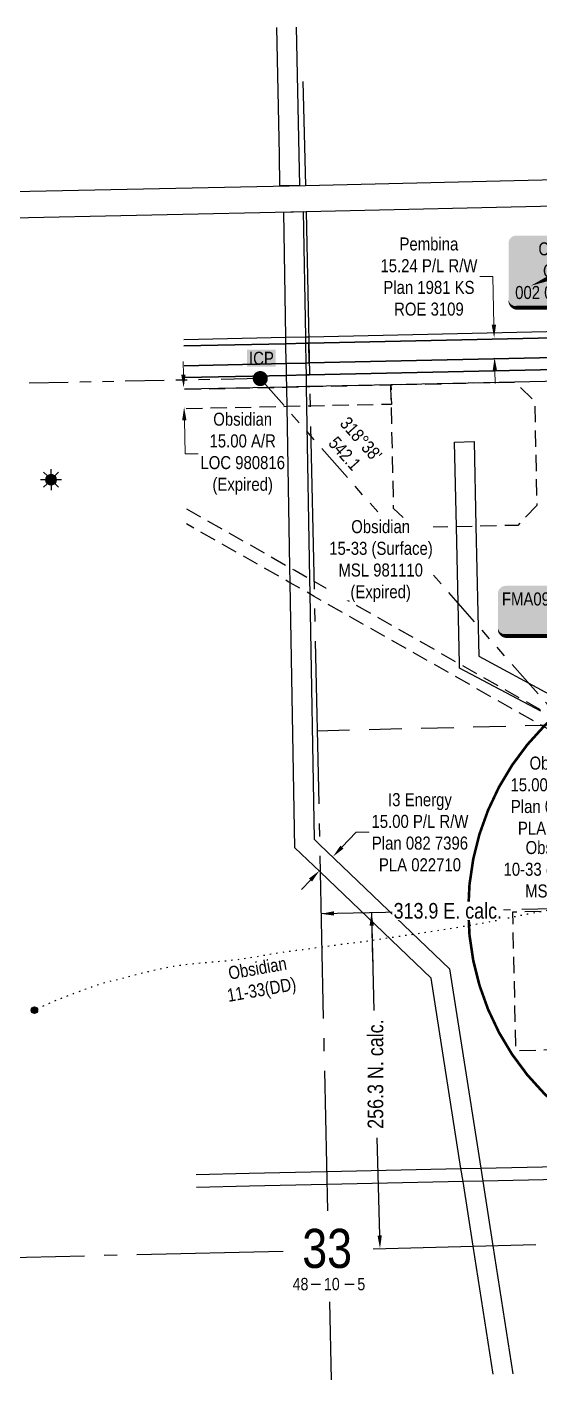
# Model space of a CAD drawing. Extents: x 603314 to 607594, y 5892047 to 5896223.
# Drawn here: x 606458 to 606852, y 5893960 to 5894999 of the extents above; entities that cross this region are included whole.
import ezdxf
from ezdxf.enums import TextEntityAlignment as Align

# ---------------------------------------------------------------- set-up
doc = ezdxf.new("R2010")
doc.units = 0
doc.header["$LTSCALE"] = 5
doc.header["$PDSIZE"] = 5
for name, pattern in [('foc-ACCESSROAD', [3.75, 2.5, -1.25]), ('foc-BUFFER', [16.75, 15, -1.75]), ('foc-COORDS', [16.75, 15, -1.75]), ('foc-DOT', [1, 0.2, -0.8]), ('foc-DRILLPATH', [14.75, 6, -1.75, 1.75, -1.75, 1.75, -1.75]), ('foc-LSD', [8, 5, -3]), ('foc-QUARTERLINE', [33, 25, -3, 2, -3])]:
    doc.linetypes.add(name, pattern=pattern)
doc.layers.get('Defpoints').update_dxf_attribs({"color": 9})
for name, color, linetype in [('10', 1, 'Continuous'), ('9', 3, 'Continuous'), ('ABADATA-DRILL', 8, 'foc-DOT'), ('ABADATA-DRILL-T', 8, 'Continuous'), ('AUX-BUFFER', 7, 'foc-BUFFER'), ('C-AR', 13, 'foc-ACCESSROAD'), ('C-RW', 13, 'Continuous'), ('C-WS', 13, 'foc-ACCESSROAD'), ('CG-NOTES', 7, 'Continuous'), ('DRILL-T', 8, 'Continuous'), ('F-RW', 190, 'Continuous'), ('L-BD', 7, 'Continuous'), ('L-MON', 1, 'Continuous'), ('L-SEC', 7, 'Continuous'), ('L-SECLBL', 7, 'Continuous'), ('L-SECQ', 8, 'foc-QUARTERLINE'), ('L-SECTION-LSD', 7, 'foc-LSD'), ('P-OFFSETS', 7, 'foc-COORDS'), ('P-PDRILLPATH', 12, 'foc-DRILLPATH')]:
    doc.layers.add(name, color=color, linetype=linetype)
for name, color, linetype, lineweight in [('C-AR-T', 13, 'Continuous', 9), ('C-RW-T', 13, 'Continuous', 9), ('F-RW-T', 190, 'Continuous', 9)]:
    doc.layers.add(name, color=color, linetype=linetype, lineweight=lineweight)
doc.styles.add('80', font='ARIALN.TTF', dxfattribs={"height": 10})
doc.styles.add('80CG', font='ARIALN.TTF', dxfattribs={"height": 10})
doc.styles.add('80L', font='ARIALN.TTF', dxfattribs={"height": 10})
doc.styles.add('SIMPLEX', font='ARIALN.TTF')
doc.dimstyles.new('CG2011', dxfattribs={"dimscale": 5, "dimtxt": 9, "dimasz": 2, "dimexe": 0.2, "dimexo": 0.0625, "dimgap": 0.5, "dimtad": 0, "dimtih": 1, "dimtoh": 1, "dimzin": 0, "dimdsep": 46, "dimtxsty": '80CG', "dimcen": 0.1, "dimse1": 1, "dimse2": 1, "dimclrd": 256, "dimclrt": 256, "dimaunit": 1, "dimadec": 4, "dimazin": 0, "dimtfac": 0.06, "dimtofl": 0, "dimtmove": 0, "dimatfit": 1, "dimfxl": 0.2, "dimtolj": 1, "dimtzin": 0, "dimlwd": -1, "dimarcsym": 0})
doc.dimstyles.new('Compass 5 000', dxfattribs={"dimscale": 5, "dimtxt": 9, "dimasz": 2, "dimexe": 0.2, "dimexo": 0.0625, "dimgap": 0.5, "dimtad": 0, "dimtih": 1, "dimtoh": 1, "dimzin": 0, "dimdsep": 46, "dimtxsty": '80CG', "dimcen": 0.1, "dimse1": 1, "dimse2": 1, "dimclrd": 256, "dimclrt": 256, "dimaunit": 1, "dimadec": 4, "dimazin": 0, "dimtfac": 0.06, "dimtofl": 0, "dimtmove": 0, "dimatfit": 1, "dimfxl": 0.2, "dimtolj": 1, "dimtzin": 0, "dimlwd": -1, "dimarcsym": 0})

# ---------------------------------------------------------------- blocks, each defined once
blk = doc.blocks.new('L-SECLBL')
at = {"layer": '9', "color": 7}
for p, q in [((-5.1, -27.8), (-12.3, -27.8)), ((20.7, -27.8), (13.5, -27.8))]:
    blk.add_line(p, q, dxfattribs=at)
at = {"layer": '10', "color": 2, "style": 'SIMPLEX'}
blk.add_attdef('SEC', text='', height=30, dxfattribs=at).set_placement((0, 0), align=Align.MIDDLE)
at = {"layer": '10', "color": 5, "style": '80L'}
blk.add_attdef('TWP', text='', height=9.5, dxfattribs=at).set_placement((-14.4, -27.4), align=Align.MIDDLE_RIGHT)
blk.add_attdef('RGE', text='', height=9.5, dxfattribs=at).set_placement((3.6, -27.4), align=Align.MIDDLE_CENTER)
blk.add_attdef('MER', text='', height=9.5, dxfattribs=at).set_placement((23.2, -27.4), align=Align.MIDDLE_LEFT)
blk = doc.blocks.new('*U94')
h = blk.add_hatch(color=255)
edge = h.paths.add_edge_path()
edge.add_line((-116.5, -20), (116.5, -20))
edge.add_arc((116.5, -14), 6, 270, 360)
edge.add_line((122.5, -14), (122.5, 12.5))
edge.add_arc((116.5, 12.5), 6, 0, 90)
edge.add_line((116.5, 18.5), (-116.5, 18.5))
edge.add_arc((-116.5, 12.5), 6, 90, 180)
edge.add_line((-122.5, 12.5), (-122.5, -14))
edge.add_arc((-116.5, -14), 6, 180, 270)
at = {"color": 44, "flags": 128}
blk.add_lwpolyline([(-116.5, -20, 3, 3, 0), (116.5, -20, 3, 3, 0.414214), (122.5, -14, 3, 3, 0), (122.5, 12.5, 3, 0, 0.414214), (116.5, 18.5, 0, 0, 0), (-116.5, 18.5, 0, 0, 0.414214), (-122.5, 12.5, 0, 0, 0), (-122.5, -14, 0, 3, 0.414214)], format="xyseb", close=True, dxfattribs=at)
at = {"color": 44, "style": '80'}
blk.add_attdef('ENTER_TEXT_001', (-36, -5), '', height=10, dxfattribs=at)
blk = doc.blocks.new('*D98')
at = {"layer": 'C-AR-T', "transparency": 16777216}
for p, q in [((606577.9, 5894732), (606577.7, 5894742)), ((606578.7, 5894697), (606579.2, 5894671.3)), ((606579.2, 5894671.3), (606589.2, 5894671.3))]:
    blk.add_line(p, q, dxfattribs=at)
for points in [[(606579.6, 5894732), (606576.3, 5894731.9), (606578.1, 5894722)], [(606580.3, 5894697), (606577, 5894696.9), (606578.5, 5894707)]]:
    blk.add_solid(points, dxfattribs=at)
at = {"layer": 'Defpoints', "color": 0, "transparency": 16777216}
for p in [(606629.1, 5894723.1), (606578.5, 5894707), (606629.4, 5894708.1)]:
    blk.add_point(p, dxfattribs=at)
at = {"layer": 'C-AR-T', "transparency": 16777216, "insert": (606623.5, 5894671.3), "char_height": 10, "attachment_point": 5, "style": '80CG'}
blk.add_mtext('\\A1;Obsidian\\P15.00 A/R\\PLOC 980816\\P(Expired)', dxfattribs=at)
blk = doc.blocks.new('*D100')
at = {"layer": 'C-RW-T', "transparency": 16777216}
for p, q in [((606915.6, 5894408.6), (606905.6, 5894408.6)), ((606944.8, 5894391.6), (606915.6, 5894408.6)), ((606975, 5894374.1), (606983.7, 5894369))]:
    blk.add_line(p, q, dxfattribs=at)
for points in [[(606945.6, 5894393.1), (606943.9, 5894390.2), (606953.4, 5894386.6)], [(606975.9, 5894375.5), (606974.2, 5894372.6), (606966.4, 5894379.1)]]:
    blk.add_solid(points, dxfattribs=at)
at = {"layer": 'Defpoints', "color": 0, "transparency": 16777216}
for p in [(606953.4, 5894386.6), (606946.9, 5894375.4), (606959.9, 5894367.9)]:
    blk.add_point(p, dxfattribs=at)
at = {"layer": 'C-RW-T', "transparency": 16777216, "insert": (606866.5, 5894408.6), "char_height": 10, "attachment_point": 5, "style": '80CG'}
blk.add_mtext('\\A1;Obsidian\\P15.00 P/L R/W\\PPlan 062 4232\\PPLA 042898', dxfattribs=at)
blk = doc.blocks.new('*D101')
at = {"layer": 'Defpoints', "color": 0, "transparency": 16777216}
for p in [(606692.9, 5894361.9), (606727.4, 5894328.9), (606717, 5894318)]:
    blk.add_point(p, dxfattribs=at)
at = {"layer": 'F-RW-T', "transparency": 16777216}
for p, q in [((606699.8, 5894369.1), (606710.7, 5894380.5)), ((606710.7, 5894380.5), (606720.7, 5894380.5)), ((606675.6, 5894343.8), (606668.7, 5894336.6))]:
    blk.add_line(p, q, dxfattribs=at)
for points in [[(606698.6, 5894370.3), (606701, 5894368), (606692.9, 5894361.9)], [(606674.4, 5894345), (606676.8, 5894342.7), (606682.5, 5894351.1)]]:
    blk.add_solid(points, dxfattribs=at)
at = {"layer": 'F-RW-T', "transparency": 16777216, "insert": (606759.7, 5894380.5), "char_height": 10, "attachment_point": 5, "style": '80CG'}
blk.add_mtext('\\A1;I3 Energy\\P15.00 P/L R/W\\PPlan 082 7396\\PPLA 022710', dxfattribs=at)
blk = doc.blocks.new('*D109')
at = {"layer": 'Defpoints', "color": 0, "transparency": 16777216}
for p in [(606798.3, 5894760), (606816.7, 5894760.4), (606798.7, 5894744.8)]:
    blk.add_point(p, dxfattribs=at)
at = {"layer": 'F-RW-T', "transparency": 16777216}
for p, q in [((606815.7, 5894807.3), (606805.7, 5894807.3)), ((606816.5, 5894770.4), (606815.7, 5894807.3)), ((606817.3, 5894735.2), (606817.5, 5894725.2))]:
    blk.add_line(p, q, dxfattribs=at)
for points in [[(606818.2, 5894770.5), (606814.8, 5894770.4), (606816.7, 5894760.4)], [(606818.9, 5894735.2), (606815.6, 5894735.2), (606817, 5894745.2)]]:
    blk.add_solid(points, dxfattribs=at)
at = {"layer": 'F-RW-T', "transparency": 16777216, "insert": (606766.6, 5894807.3), "char_height": 10, "attachment_point": 5, "style": '80CG'}
blk.add_mtext('\\A1;Pembina\\P15.24 P/L R/W\\PPlan 1981 KS\\PROE 3109', dxfattribs=at)
blk = doc.blocks.new('*U114')
h = blk.add_hatch(color=59)
edge = h.paths.add_edge_path()
edge.add_line((-39, -28.5), (39, -28.5))
edge.add_arc((39, -22.5), 6, 270, 360)
edge.add_line((45, -22.5), (45, 21))
edge.add_arc((39, 21), 6, 0, 90)
edge.add_line((39, 27), (-39, 27))
edge.add_arc((-39, 21), 6, 90, 180)
edge.add_line((-45, 21), (-45, -22.5))
edge.add_arc((-39, -22.5), 6, 180, 270)
at = {"color": 1, "flags": 128}
blk.add_lwpolyline([(-39, -28.5, 3, 3, 0), (39, -28.5, 3, 3, 0.414214), (45, -22.5, 3, 3, 0), (45, 21, 3, 0, 0.414214), (39, 27, 0, 0, 0), (-39, 27, 0, 0, 0.414214), (-45, 21, 0, 0, 0), (-45, -22.5, 0, 3, 0.414214)], format="xyseb", close=True, dxfattribs=at)
blk.add_lwpolyline([(-28.1, -11.7, 0, 7.5, 0), (0, 0, 0, 0, 0)], format="xyseb", dxfattribs=at)
at = {"color": 1, "style": '80'}
blk.add_attdef('ENTER_TEXT_001', (-36, -5), '', height=10, dxfattribs=at)
blk = doc.blocks.new('*D139')
at = {"layer": 'Defpoints', "color": 0, "transparency": 16777216}
for p in [(606722.4, 5894318.7), (606729, 5894060.8), (606729, 5894060.8)]:
    blk.add_point(p, dxfattribs=at)
at = {"layer": 'P-OFFSETS', "transparency": 16777216}
for p, q in [((606722.4, 5894318.7), (606724.4, 5894241)), ((606728.8, 5894070.8), (606726.8, 5894148.5))]:
    blk.add_line(p, q, dxfattribs=at)
blk.add_solid([(606730.4, 5894070.9), (606727.1, 5894070.8), (606729, 5894060.8)], dxfattribs=at)
at = {"layer": 'P-OFFSETS', "transparency": 16777216, "insert": (606725.6, 5894194.8), "char_height": 10, "attachment_point": 5, "rotation": 90, "style": '80CG'}
blk.add_mtext('\\A1;{\\H1.2x;256.3 N. calc.}', dxfattribs=at)
blk = doc.blocks.new('_None')
blk = doc.blocks.new('BH-Existing')
at = {"layer": 'ABADATA-DRILL-T'}
h = blk.add_hatch(color=256, dxfattribs=at)
h.dxf.hatch_style = 1
edge = h.paths.add_edge_path()
edge.add_arc((0, 0), 0.5, 0, 360)
blk.add_circle((0, 0), 0.5, dxfattribs=at)
blk = doc.blocks.new('plbh')
at = {"layer": 'L-MON'}
h = blk.add_hatch(color=255, dxfattribs=at)
h.dxf.hatch_style = 1
edge = h.paths.add_edge_path()
edge.add_arc((0, 0), 1.16, 0, 360)
h = blk.add_hatch(color=256, dxfattribs=at)
h.dxf.hatch_style = 1
h.paths.add_polyline_path([(-0.96, 0, 1), (0.96, 0, 1)])
h.paths.add_polyline_path([(0.91, 0, -1), (-0.91, 0, -1)], flags=16)
h.paths.add_polyline_path([(0.45, 0, -1), (-0.45, 0, -1)], flags=0)
h = blk.add_hatch(color=256, dxfattribs=at)
h.dxf.hatch_style = 1
h.paths.add_polyline_path([(-0.45, 0, 1), (0.45, 0, 1)])
h.paths.add_polyline_path([(0.4, 0, -1), (-0.4, 0, -1)], flags=16)
at = {"layer": 'L-MON', "color": 240}
for radius in [0.96, 0.91, 0.45, 0.4]:
    blk.add_circle((0, 0), radius, dxfattribs=at)
blk = doc.blocks.new('ICP_text')
at = {"color": 14, "insert": (-10.8, -0.5), "char_height": 10, "attachment_point": 5, "style": '80L', "bg_fill": 1, "box_fill_scale": 1.15, "bg_fill_color": 255, "bg_fill_transparency": 0}
blk.add_mtext_dynamic_manual_height_columns('ICP', width=19.07, gutter_width=47.5, heights=[0], dxfattribs=at)
blk = doc.blocks.new('GAS')
h = blk.add_hatch(color=255)
h.dxf.hatch_style = 1
edge = h.paths.add_edge_path()
edge.add_arc((0, 0), 0.9, 0, 360)
for p, q in [((-0.81, 0), (-1.62, 0)), ((-0.57, 0.57), (-1.14, 1.14)), ((0, 0.81), (0, 1.62)), ((0.57, 0.57), (1.14, 1.14)), ((1.62, 0), (0.81, 0)), ((-0.57, -0.57), (-1.14, -1.14)), ((0, -0.81), (0, -1.62)), ((1.14, -1.14), (0.57, -0.57))]:
    blk.add_line(p, q)
blk.add_circle((0, 0), 0.8)

msp = doc.modelspace()

# ---------------------------------------------------------------- linework, layer by layer
at = {"layer": 'ABADATA-DRILL', "flags": 128}
msp.add_lwpolyline([(606970.747, 5894339.886), (606970.747, 5894339.886), (606970.715, 5894339.985), (606970.664, 5894340.054), (606970.613, 5894340.073), (606970.563, 5894340.082), (606970.364, 5894340.047), (606970.015, 5894339.97), (606969.488, 5894339.828), (606968.803, 5894339.633), (606967.998, 5894339.384), (606967.063, 5894339.123), (606966.049, 5894338.871), (606964.945, 5894338.586), (606963.742, 5894338.259), (606962.4, 5894337.889), (606960.938, 5894337.526), (606959.335, 5894337.17), (606957.652, 5894336.832), (606955.9, 5894336.463), (606954.089, 5894336.062), (606952.158, 5894335.639), (606950.026, 5894335.261), (606947.732, 5894334.95), (606945.318, 5894334.636), (606942.845, 5894334.33), (606940.291, 5894334.013), (606937.649, 5894333.644), (606934.957, 5894333.254), (606932.216, 5894332.822), (606929.416, 5894332.349), (606926.506, 5894331.834), (606923.578, 5894331.279), (606920.559, 5894330.751), (606917.46, 5894330.252), (606914.201, 5894329.709), (606910.884, 5894329.104), (606907.408, 5894328.426), (606903.872, 5894327.737), (606900.195, 5894327.145), (606896.495, 5894326.622), (606892.786, 5894326.109), (606889.167, 5894325.597), (606881.988, 5894324.547), (606878.349, 5894324.045), (606874.739, 5894323.544), (606867.605, 5894322.314), (606860.345, 5894320.861), (606852.964, 5894319.476), (606849.268, 5894318.843), (606845.631, 5894318.212), (606842.075, 5894317.552), (606835.025, 5894316.134), (606827.867, 5894314.613), (606820.789, 5894313.115), (606813.679, 5894311.695), (606806.287, 5894310.359), (606798.704, 5894309.06), (606790.961, 5894307.746), (606782.86, 5894306.395), (606774.736, 5894305.112), (606766.862, 5894303.876), (606759.226, 5894302.715), (606751.599, 5894301.604), (606743.643, 5894300.456), (606735.567, 5894299.265), (606727.642, 5894298.057), (606719.546, 5894296.886), (606711.318, 5894295.821), (606703.259, 5894294.811), (606695.539, 5894293.798), (606687.951, 5894292.768), (606680.302, 5894291.707), (606672.554, 5894290.663), (606664.675, 5894289.616), (606656.877, 5894288.572), (606649.119, 5894287.468), (606641.785, 5894286.254), (606634.263, 5894284.925), (606626.519, 5894283.671), (606618.821, 5894282.569), (606611.009, 5894281.694), (606602.952, 5894281.013), (606594.817, 5894280.281), (606586.921, 5894279.535), (606579.447, 5894278.757), (606571.929, 5894277.689), (606568.233, 5894277.036), (606564.617, 5894276.365), (606557.726, 5894274.99), (606551.048, 5894273.46), (606544.832, 5894271.871), (606539.095, 5894270.342), (606533.576, 5894268.908), (606528.006, 5894267.513), (606522.264, 5894266.155), (606516.28, 5894264.52), (606510.252, 5894262.555), (606504.207, 5894260.469), (606498.046, 5894258.231), (606492.035, 5894255.966), (606486.094, 5894253.692), (606483.258, 5894252.589), (606480.274, 5894251.422), (606474.715, 5894249.077), (606469.358, 5894246.636), (606463.448, 5894243.863)], dxfattribs=at)
at = {"layer": 'AUX-BUFFER', "color": 251, "linetype": 'foc-BUFFER', "const_width": 1.999, "flags": 128}
msp.add_lwpolyline([(606796.812, 5894321.012, 1), (607196.65, 5894321.012, 1)], format="xyb", close=True, dxfattribs=at)
at = {"layer": 'C-AR', "flags": 128}
for points in [[(606578.884, 5894720.754), (606657.342, 5894722.474), (606672.347, 5894722.802), (606674.85, 5894722.857), (606675.031, 5894722.861), (606737.424, 5894724.219), (606737.751, 5894709.216), (606675.353, 5894707.855), (606672.609, 5894707.794), (606657.605, 5894707.467), (606579.107, 5894705.755)], [(606580.245, 5894628.991), (606659.764, 5894583.884), (606663.488, 5894581.771), (606674.924, 5894575.284), (606678.232, 5894573.407), (606790.032, 5894509.985), (606967.799, 5894409.146), (606980.846, 5894401.746), (607005.075, 5894388.003), (607055.121, 5894371.156), (607103.166, 5894324.05), (607297.003, 5894134.226), (607307.733, 5894123.715), (607326.657, 5894105.181), (607355.384, 5894076.961), (607341.37, 5894076.599), (607293.678, 5894123.393), (607283.352, 5894133.507), (607088.048, 5894324.814), (607076.059, 5894336.558), (607069.124, 5894343.349), (607049.725, 5894362.353), (607017.971, 5894373.041), (607000.949, 5894378.77), (606975.793, 5894393.04), (606962.746, 5894400.44), (606678.483, 5894561.693), (606675.128, 5894563.596), (606659.968, 5894572.196), (606658.522, 5894573.016), (606580.419, 5894617.321)]]:
    msp.add_lwpolyline(points, dxfattribs=at)
at = {"layer": 'C-RW'}
for points in [[(606852.497, 5894473.558), (606790.104, 5894506.706), (606790.032, 5894509.985), (606787.749, 5894615.231), (606786.338, 5894680.263), (606801.328, 5894680.596), (606802.74, 5894615.558), (606804.905, 5894515.754), (606858.975, 5894486.535)], [(606587.828, 5894117.824), (606628.475, 5894118.739), (606687.58, 5894120.012), (606687.943, 5894120.021), (606791.21, 5894122.3), (606806.348, 5894122.634), (606889.53, 5894124.472)], [(606889.788, 5894114.45), (606807.91, 5894112.642), (606792.771, 5894112.307), (606688.158, 5894109.999), (606687.79, 5894109.991), (606628.718, 5894108.719), (606587.976, 5894107.801)]]:
    msp.add_lwpolyline(points, dxfattribs=at)
at = {"layer": 'C-WS', "flags": 128}
msp.add_lwpolyline([(606849.526, 5894631.588), (606834.849, 5894616.258), (606802.74, 5894615.558), (606787.749, 5894615.231), (606754.825, 5894614.514), (606739.494, 5894629.192), (606737.751, 5894709.216), (606737.424, 5894724.219), (606832.455, 5894726.286), (606847.784, 5894711.613), (606849.526, 5894631.588)], close=True, dxfattribs=at)
msp.add_lwpolyline([(606902.923, 5893962.726), (606900.665, 5894061.511), (606899.536, 5894110.929), (606899.307, 5894120.952), (606898.49, 5894156.671), (606898.17, 5894170.659), (606897.176, 5894214.152), (606833.455, 5894212.694), (606831.015, 5894319.403), (606914.076, 5894321.301), (606931.652, 5894321.703), (606937.725, 5894321.842), (606938.698, 5894279.282), (606940.164, 5894215.134), (606917.301, 5894214.611), (606917.665, 5894198.685), (606918.02, 5894183.165), (606918.196, 5894175.461), (606918.339, 5894169.177), (606919.432, 5894121.397), (606919.661, 5894111.374), (606920.789, 5894062.029), (606923.047, 5893963.235)], dxfattribs=at)
at = {"layer": 'F-RW'}
for points in [[(606664.668, 5894998.977), (606666.691, 5894901.017), (606667.129, 5894877.276), (606654.643, 5894876.989), (606652.14, 5894876.931), (606651.702, 5894900.721), (606649.68, 5894998.638)], [(606578.316, 5894759.08), (606656.673, 5894760.801), (606671.678, 5894761.131), (606674.21, 5894761.187), (607108.195, 5894770.667), (607263.095, 5894812.572), (607343.565, 5894843.378), (607368.555, 5894852.933), (607371.075, 5894848.544), (607345.652, 5894838.816), (607264.653, 5894807.794), (607108.912, 5894765.685), (606674.317, 5894756.192), (606671.765, 5894756.136), (606656.761, 5894755.806), (606578.39, 5894754.084)], [(606815.911, 5893964.247), (606800.532, 5894062.652), (606792.771, 5894112.307), (606791.21, 5894122.3), (606768.371, 5894268.436), (606683.016, 5894350.068), (606663.523, 5894368.711), (606659.968, 5894572.196), (606659.764, 5894583.884), (606657.605, 5894707.467), (606657.353, 5894721.855), (606657.342, 5894722.474), (606657.196, 5894730.85), (606657.186, 5894731.444), (606657.037, 5894739.984), (606657.026, 5894740.581), (606656.761, 5894755.806), (606656.684, 5894760.211), (606656.673, 5894760.801), (606654.995, 5894856.883), (606669.999, 5894857.227), (606671.678, 5894761.131), (606671.689, 5894760.472), (606671.765, 5894756.136), (606672.031, 5894740.911), (606672.042, 5894740.246), (606672.19, 5894731.773), (606672.201, 5894731.112), (606672.347, 5894722.802), (606672.359, 5894722.118), (606672.609, 5894707.794), (606674.924, 5894575.284), (606675.128, 5894563.596), (606678.419, 5894375.231), (606682.562, 5894371.269), (606782.415, 5894275.772), (606806.348, 5894122.634), (606807.91, 5894112.642), (606815.661, 5894063.041), (606831.042, 5893964.63)], [(606578.616, 5894738.859), (606657.026, 5894740.581), (606672.031, 5894740.911), (606674.644, 5894740.968), (607111.092, 5894750.504), (607269.369, 5894793.31), (607378.679, 5894835.145), (607383.178, 5894827.096), (607272.199, 5894784.608), (607112.397, 5894741.386), (606674.839, 5894731.832), (606674.663, 5894731.828), (606672.19, 5894731.773), (606657.186, 5894731.444), (606578.751, 5894729.721)], [(606578.751, 5894729.721), (606657.186, 5894731.444), (606672.19, 5894731.773), (606674.498, 5894731.824), (606674.839, 5894731.832), (607112.397, 5894741.386), (607272.199, 5894784.608), (607383.178, 5894827.096), (607384.649, 5894824.44), (607387.584, 5894819.131), (607359.578, 5894808.423), (607274.977, 5894776.036), (607113.685, 5894732.415), (606832.455, 5894726.285), (606737.424, 5894724.218), (606675.031, 5894722.861), (606674.69, 5894722.854), (606672.347, 5894722.802), (606657.342, 5894722.473), (606578.884, 5894720.753)], [(606578.39, 5894754.084), (606656.761, 5894755.806), (606671.765, 5894756.136), (606674.317, 5894756.192), (606674.644, 5894740.968), (606672.031, 5894740.911), (606657.026, 5894740.581), (606578.616, 5894738.859)]]:
    msp.add_lwpolyline(points, dxfattribs=at)
msp.add_lwpolyline([(607378.679, 5894835.145), (607269.369, 5894793.31), (607111.092, 5894750.504), (606674.644, 5894740.968), (606674.317, 5894756.192), (607108.912, 5894765.685), (607264.653, 5894807.794), (607345.652, 5894838.816), (607371.075, 5894848.544), (607378.679, 5894835.145)], close=True, dxfattribs=at)
at = {"layer": 'L-SEC'}
for p, q in [((606671.687, 5894877.38), (607475.587, 5894895.962)), ((605866.954, 5894860.515), (606671.692, 5894877.38)), ((606672.152, 5894857.277), (607476.085, 5894875.86)), ((605867.449, 5894840.42), (606672.152, 5894857.277))]:
    msp.add_line(p, q, dxfattribs=at)
at = {"layer": 'L-SECQ'}
for p, q in [((606669.729, 5894957.208), (606671.692, 5894877.38)), ((606672.152, 5894857.277), (606688.591, 5894089.771)), ((606723.722, 5894060.678), (607493.801, 5894080.54)), ((605882.233, 5894040.941), (606654.49, 5894058.893)), ((606690.089, 5894019.816), (606691.372, 5893959.915))]:
    msp.add_line(p, q, dxfattribs=at)
at = {"layer": 'L-SECTION-LSD'}
msp.add_line((606680.691, 5894458.578), (607082.864, 5894468.39), dxfattribs=at)
at = {"layer": 'P-OFFSETS', "flags": 128}
msp.add_lwpolyline([(606996.654, 5894324.604), (606683.704, 5894317.901)], dxfattribs=at)
at = {"layer": 'P-OFFSETS'}
msp.add_solid([(606693.645, 5894319.891), (606693.753, 5894316.559), (606683.704, 5894317.901)], dxfattribs=at)
at = {"layer": 'P-PDRILLPATH'}
for p, q in [((606637, 5894729), (603539, 5894667)), ((606996.731, 5894321.012), (606637, 5894729))]:
    msp.add_line(p, q, dxfattribs=at)

# ---------------------------------------------------------------- block references
msp.add_blockref('ICP_text', (606648.704, 5894745.029))
at = {"layer": 'ABADATA-DRILL-T', "xscale": 5, "yscale": 5, "zscale": 5}
msp.add_blockref('BH-Existing', (606463.448, 5894243.863), dxfattribs=at)
msp.add_blockref('BH-Existing', (606463.448, 5894243.863), dxfattribs=at)
at = {"layer": 'CG-NOTES'}
ref = msp.add_blockref('*U114', (606872.771, 5894811.882), dxfattribs=dict(at, xscale=0.99959387, yscale=0.99959387, zscale=0.99959387))
ref.add_attrib('ENTER_TEXT_001', 'CROWN', (606850.72, 5894823.649), dxfattribs={"layer": '0', "color": 1, "height": 9.9959, "style": '80'})
ref.add_attrib('ENTER_TEXT_002', 'C. of T.', (606854.214, 5894806.812), dxfattribs={"layer": '0', "color": 1, "height": 9.9959, "style": '80'})
ref.add_attrib('ENTER_TEXT_003', '002 031 569 +4', (606832.862, 5894790.111), dxfattribs={"layer": '0', "color": 1, "height": 9.99594, "style": '80'})
at = {"layer": 'DRILL-T', "xscale": 5, "yscale": 5, "zscale": 5}
msp.add_blockref('GAS', (606476.286, 5894651.325), dxfattribs=at)
at = {"layer": 'L-MON', "color": 255, "xscale": 5, "yscale": 5, "zscale": 5}
msp.add_blockref('plbh', (606637, 5894729), dxfattribs=at)
at = {"layer": 'L-SECLBL'}
ref = msp.add_blockref('*U94', (606942.058, 5894551.328), dxfattribs=dict(at, xscale=0.99959387, yscale=0.99959387, zscale=0.99959387))
ref.add_attrib('ENTER_TEXT_001', 'FMA0900046 Weyerhaeuser Company Limited', (606822.652, 5894554.746), dxfattribs={"layer": '0', "color": 44, "height": 9.99594, "style": '80'})
ref.add_attrib('ENTER_TEXT_002', 'TPA 518 ROSALEEN ALEXIS', (606865.52, 5894537.909), dxfattribs={"layer": '0', "color": 44, "height": 9.99594, "style": '80'})
msp.add_blockref('L-SECLBL', (606688.398, 5894060.952), dxfattribs=at).add_auto_attribs({'SEC': '33', 'TWP': '48', 'RGE': '10', 'MER': '5'})

# ---------------------------------------------------------------- texts
at = {"layer": 'L-BD', "insert": (606718.182, 5894685.848), "char_height": 9.9959, "width": 40.15467, "attachment_point": 2, "rotation": 311.5999, "style": '80L'}
msp.add_mtext("318°38'\\P542.1", dxfattribs=at)

# ---------------------------------------------------------------- dimensions: what is measured, and where the dimension line sits
at = {"layer": 'C-AR-T'}
dim = msp.add_linear_dim(base=(606578.47, 5894706.965), p1=(606629.072, 5894723.055), p2=(606629.392, 5894708.053), angle=271.224163, text='Obsidian\\P15.00 A/R\\PLOC 980816\\P(Expired)', dimstyle='Compass 5 000', dxfattribs=at)
dim.commit()
dim.dimension.update_dxf_attribs({"geometry": '*D98', "text_midpoint": (606623.532, 5894671.35), "dimtype": 161})
at = {"layer": 'F-RW-T'}
dim = msp.add_linear_dim(base=(606816.719, 5894760.421), p1=(606798.675, 5894744.805), p2=(606798.349, 5894760.027), angle=91.22629, text='Pembina\\P15.24 P/L R/W\\PPlan 1981 KS\\PROE 3109', dimstyle='Compass 5 000', dxfattribs=at)
dim.commit()
dim.dimension.update_dxf_attribs({"geometry": '*D109', "text_midpoint": (606766.629, 5894807.313), "dimtype": 161})
at = {"layer": 'P-OFFSETS'}
dim = msp.add_aligned_dim(p1=(606722.395, 5894318.73), p2=(606729.031, 5894060.815), distance=0, text='{\\H1.2x;256.3 N. calc.}', dimstyle='CG2011', override={"dimtxt": 10, "dimgap": 1, "dimtih": 0, "dimdec": 1, "dimblk1": 'None', "dimsah": 1}, dxfattribs=at)
dim.commit()
dim.dimension.update_dxf_attribs({"geometry": '*D139', "text_midpoint": (606725.584, 5894194.771), "text_rotation": 90})

# ---------------------------------------------------------------- leaders
at = {"layer": 'P-OFFSETS', "path_type": 1}
msp.add_leader([(606722.395, 5894318.73), (606723.519, 5894274.516)], dimstyle='CG2011', override={"dimtfill": 1}, dxfattribs=at)

# ---------------------------------------------------------------- next in the draw order: texts
at = {"layer": 'ABADATA-DRILL-T', "insert": (606611.381, 5894277.077), "char_height": 10, "attachment_point": 1, "rotation": 10.016826, "style": '80L', "bg_fill": 3, "box_fill_scale": 1, "bg_fill_color": 256, "bg_fill_transparency": 0}
msp.add_mtext_dynamic_manual_height_columns('\\pi0.33087;Obsidian\\P\\pi-3.5197;11-33(DD)', width=44.49529, gutter_width=50, heights=[0], dxfattribs=at)
at = {"layer": 'C-AR-T', "insert": (606689.315, 5894620.291), "char_height": 9.99594, "attachment_point": 1, "style": '80L', "bg_fill": 3, "box_fill_scale": 1.15, "bg_fill_color": 256, "bg_fill_true_color": 256, "bg_fill_transparency": 0}
msp.add_mtext_dynamic_manual_height_columns('\\pi17.59;Obsidian\\P\\pi0.67969;15-33 (Surface)\\P\\pi7.7368;MSL 981110\\P\\pi16.966;(Expired)', width=78.99495, gutter_width=50, heights=[0], dxfattribs=at)

# ---------------------------------------------------------------- next in the draw order: linework, layer by layer
at = {"layer": 'ABADATA-DRILL', "flags": 128}
msp.add_lwpolyline([(606970.747, 5894339.886), (606970.747, 5894339.886), (606970.715, 5894339.985), (606970.664, 5894340.054), (606970.613, 5894340.073), (606970.563, 5894340.082), (606970.364, 5894340.047), (606970.015, 5894339.97), (606969.488, 5894339.828), (606968.803, 5894339.633), (606967.998, 5894339.384), (606967.063, 5894339.123), (606966.049, 5894338.871), (606964.945, 5894338.586), (606963.742, 5894338.259), (606962.4, 5894337.889), (606960.938, 5894337.526), (606959.335, 5894337.17), (606957.652, 5894336.832), (606955.9, 5894336.463), (606954.089, 5894336.062), (606952.158, 5894335.639), (606950.026, 5894335.261), (606947.732, 5894334.95), (606945.318, 5894334.636), (606942.845, 5894334.33), (606940.291, 5894334.013), (606937.649, 5894333.644), (606934.957, 5894333.254), (606932.216, 5894332.822), (606929.416, 5894332.349), (606926.506, 5894331.834), (606923.578, 5894331.279), (606920.559, 5894330.751), (606917.46, 5894330.252), (606914.201, 5894329.709), (606910.884, 5894329.104), (606907.408, 5894328.426), (606903.872, 5894327.737), (606900.195, 5894327.145), (606896.495, 5894326.622), (606892.786, 5894326.109), (606889.167, 5894325.597), (606881.988, 5894324.547), (606878.349, 5894324.045), (606874.739, 5894323.544), (606867.605, 5894322.314), (606860.345, 5894320.861), (606852.964, 5894319.476), (606849.268, 5894318.843), (606845.631, 5894318.212), (606842.075, 5894317.552), (606835.025, 5894316.134), (606827.867, 5894314.613), (606820.789, 5894313.115), (606813.679, 5894311.695), (606806.287, 5894310.359), (606798.704, 5894309.06), (606790.961, 5894307.746), (606782.86, 5894306.395), (606774.736, 5894305.112), (606766.862, 5894303.876), (606759.226, 5894302.715), (606751.599, 5894301.604), (606743.643, 5894300.456), (606735.567, 5894299.265), (606727.642, 5894298.057), (606719.546, 5894296.886), (606711.318, 5894295.821), (606703.259, 5894294.811), (606695.539, 5894293.798), (606687.951, 5894292.768), (606680.302, 5894291.707), (606672.554, 5894290.663), (606664.675, 5894289.616), (606656.877, 5894288.572), (606649.119, 5894287.468), (606641.785, 5894286.254), (606634.263, 5894284.925), (606626.519, 5894283.671), (606618.821, 5894282.569), (606611.009, 5894281.694), (606602.952, 5894281.013), (606594.817, 5894280.281), (606586.921, 5894279.535), (606579.447, 5894278.757), (606571.929, 5894277.689), (606568.233, 5894277.036), (606564.617, 5894276.365), (606557.726, 5894274.99), (606551.048, 5894273.46), (606544.832, 5894271.871), (606539.095, 5894270.342), (606533.576, 5894268.908), (606528.006, 5894267.513), (606522.264, 5894266.155), (606516.28, 5894264.52), (606510.252, 5894262.555), (606504.207, 5894260.469), (606498.046, 5894258.231), (606492.035, 5894255.966), (606486.094, 5894253.692), (606483.258, 5894252.589), (606480.274, 5894251.422), (606474.715, 5894249.077), (606469.358, 5894246.636), (606463.448, 5894243.863)], dxfattribs=at)

# ---------------------------------------------------------------- next in the draw order: texts
at = {"layer": 'P-OFFSETS', "insert": (606781.094, 5894320.15), "char_height": 10, "attachment_point": 5, "style": '80CG', "bg_fill": 3, "box_fill_scale": 1.1, "bg_fill_color": 256, "bg_fill_true_color": 13158600, "bg_fill_transparency": 0}
msp.add_mtext('\\A1;{\\H1.2x;313.9 E. calc.}', dxfattribs=at)

# ---------------------------------------------------------------- next in the draw order: texts
at = {"layer": 'C-AR-T', "insert": (606823.253, 5894373.813), "char_height": 9.99594, "attachment_point": 1, "style": '80L', "bg_fill": 3, "box_fill_scale": 1.15, "bg_fill_color": 256, "bg_fill_true_color": 256, "bg_fill_transparency": 0}
msp.add_mtext_dynamic_manual_height_columns('\\pi17.59;Obsidian\\P\\pi0.67969;10-33 (Surface)\\P\\pi17.29;MSL 520', width=78.99495, gutter_width=50, heights=[0], dxfattribs=at)

# ---------------------------------------------------------------- next in the draw order: dimensions: what is measured, and where the dimension line sits
at = {"layer": 'F-RW-T'}
dim = msp.add_linear_dim(base=(606692.873, 5894361.897), p1=(606717.011, 5894318.016), p2=(606727.389, 5894328.858), angle=46.25225, text='I3 Energy\\P15.00 P/L R/W\\PPlan 082 7396\\PPLA 022710', dimstyle='Compass 5 000', dxfattribs=at)
dim.commit()
dim.dimension.update_dxf_attribs({"geometry": '*D101', "text_midpoint": (606759.739, 5894380.471), "dimtype": 161})

# ---------------------------------------------------------------- next in the draw order: dimensions: what is measured, and where the dimension line sits
at = {"layer": 'C-RW-T'}
dim = msp.add_linear_dim(base=(606953.421, 5894386.611), p1=(606959.898, 5894367.904), p2=(606946.93, 5894375.439), angle=149.843799, text='Obsidian\\P15.00 P/L R/W\\PPlan 062 4232\\PPLA 042898', dimstyle='Compass 5 000', dxfattribs=at)
dim.commit()
dim.dimension.update_dxf_attribs({"geometry": '*D100', "text_midpoint": (606866.507, 5894408.589), "dimtype": 161})

doc.saveas('drawing.dxf')
